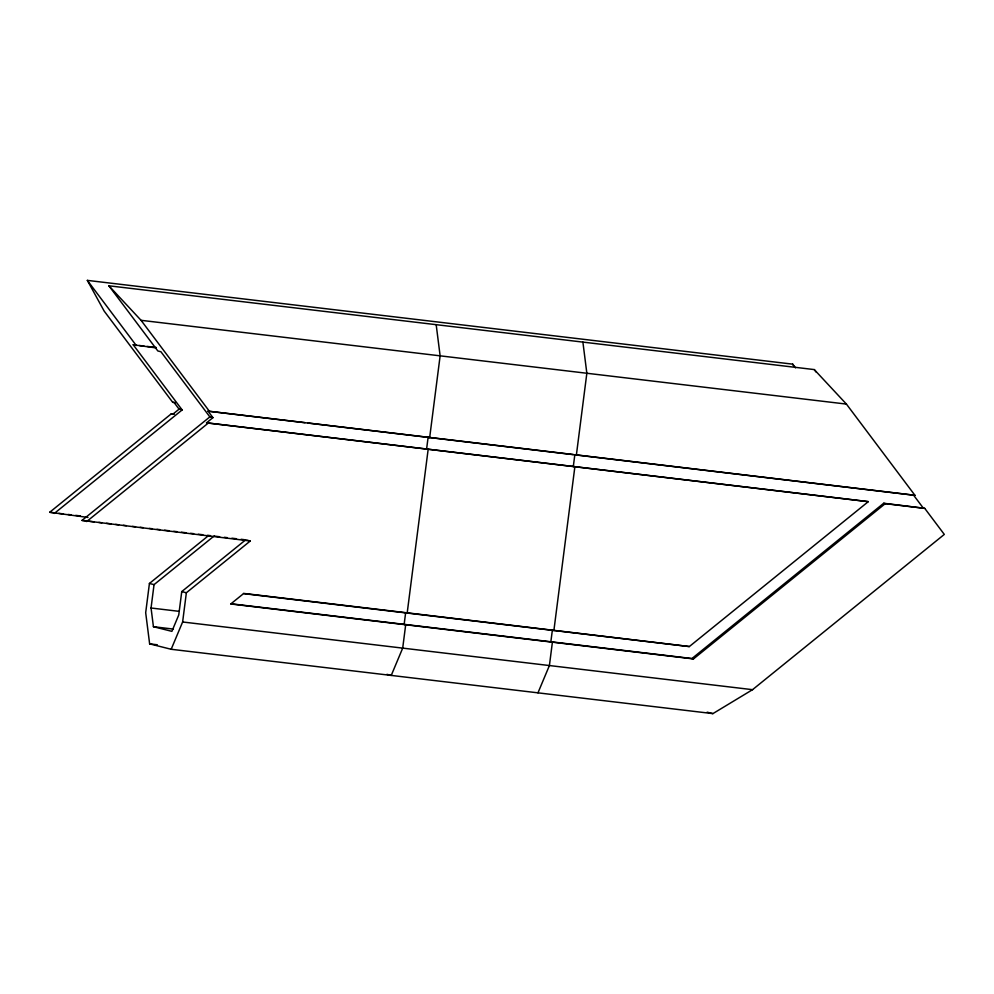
<?xml version="1.0" encoding="UTF-8"?>
<svg xmlns="http://www.w3.org/2000/svg" width="994" height="994" viewBox="0 0 994 994"><rect width="100%" height="100%" fill="white"/><g stroke="black" fill="none" stroke-linecap="round" stroke-linejoin="round"><path stroke-width="1.49" d="M208.516 535.617L149.423 583.466L145.683 612.702L149.634 643.864L171.179 649.281L712.897 713.617L752.545 689.674L944.3 534.412L924.718 508.344L883.691 503.262L691.936 658.537L230.757 603.756M245.667 539.841L181.753 591.592L178.746 614.975L171.887 631.352L153.424 626.705L151.051 608.005L154.045 584.634L214.344 535.803M171.179 649.281L182.623 621.983L186.363 592.759L250.277 540.997L246.823 540.127M243.53 593.406L405.651 612.664L404.148 624.356L405.689 624.741L402.694 648.125L391.251 675.411L386.939 674.33M924.718 508.344L885.219 503.66L693.477 658.923L230.757 603.967L243.542 593.617L689.327 646.56L868.296 501.647L206.541 422.848L212.94 417.666L209.858 416.896L160.916 351.739L157.835 350.957L108.893 285.8L814.26 369.582L846.416 404.086L914.94 495.31L574.83 454.718L573.327 466.41L574.867 466.795L553.894 630.469L552.366 630.084L550.862 641.776L552.403 642.161L549.409 665.545L537.965 692.843M87.969 517.439L49.7 512.27L171.142 413.939L174.223 414.312M54.322 513.438L182.15 409.926L179.069 409.155L172.683 414.324L171.142 413.939M250.277 540.997L82.017 520.409L209.858 416.896M86.64 521.564L208.081 423.233M179.069 409.155L174.174 402.632L172.645 402.247L104.121 311.023L87.348 280.383L792.703 364.152L795.473 367.842M108.893 285.8L141.061 320.317L846.416 404.086M182.15 409.926L133.208 344.769L136.29 345.129M139.371 345.502L143.993 346.049M147.075 346.409L156.319 347.515M133.208 344.769L156.306 347.925M172.645 402.247L175.714 402.62M212.94 417.666L208.044 411.156L304.996 422.674M308.078 423.034L573.302 454.531M208.044 411.156L914.94 495.31M206.541 422.848L868.296 501.647M49.7 512.27L55.813 513.003M58.882 513.364L63.467 513.91M68.052 514.457L71.108 514.817M75.706 515.364L80.29 515.911M82.017 520.409L86.615 520.955M89.671 521.316L94.256 521.862M98.841 522.409L101.897 522.769M106.495 523.316L111.079 523.85M115.664 524.397L118.721 524.77M123.318 525.304L126.375 525.677M132.488 526.398L135.544 526.758M140.142 527.305L143.198 527.665M149.311 528.398L152.368 528.758M156.965 529.305L160.022 529.665M164.606 530.212L169.191 530.759M173.788 531.305L176.845 531.666M181.43 532.212L186.015 532.759M190.612 533.306L193.668 533.666M198.253 534.213L202.838 534.76M207.435 535.294L210.492 535.667M215.077 536.213L219.662 536.748M224.259 537.294L227.315 537.667M231.9 538.201L236.485 538.748M241.082 539.295L244.139 539.655M407.18 612.838L689.327 646.56M151.051 608.005L178.746 611.298M182.623 621.983L752.545 689.674M153.424 626.705L173.428 629.09M149.634 643.864L157.325 644.771M883.691 503.262L885.219 503.66M574.83 454.718L576.371 455.103L586.845 373.259L582.894 342.098M691.936 658.537L693.477 658.923M405.651 612.664L407.18 613.049L428.153 449.375L426.612 448.977L428.116 437.285L429.656 437.683L440.131 355.84L436.18 324.678M707.144 712.176L712.897 713.617M149.423 583.466L154.045 584.634M181.753 591.592L186.363 592.759M913.399 494.925L923.19 507.959M814.26 369.582L816.099 372.029M141.061 320.317L209.585 411.541M87.348 280.383L136.29 345.539M792.703 364.152L793.759 366.078"/></g></svg>
